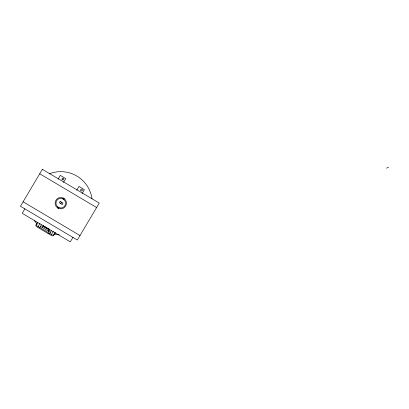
<?xml version="1.0" encoding="UTF-8"?>
<svg xmlns="http://www.w3.org/2000/svg" width="409" height="409" viewBox="0 0 409 409"><rect width="100%" height="100%" fill="white"/><g stroke="black" fill="none" stroke-linecap="round" stroke-linejoin="round"><path stroke-width="0.61" d="M24.867 208.866L22.224 213.324L70.282 241.842L72.93 237.384M58.088 179.173L60.322 175.405L65.752 178.626L63.513 182.394M37.423 222.47L35.793 225.175L53.543 235.707L55.384 232.609M35.931 225.257L37.792 222.169M38.093 226.54L39.934 223.442M39.831 227.573L41.457 224.822M42.25 227.46L43.451 225.369M43.313 226.566L43.507 226.162M60.2 201.427L59.356 202.762L62.188 204.439M60.742 203.585L61.544 202.225M62.142 204.418L62.991 203.084L60.159 201.402M48.855 229.858L49.085 229.469M48.886 229.878L49.116 229.49M48.584 231.218L49.801 229.142M48.605 231.228L49.269 230.103L42.889 226.315M48.109 233.529L48.334 233.14M49.709 233.432L51.33 230.686M76.728 190.231L78.963 186.463L84.387 189.684L82.163 193.437M51.452 234.464L53.293 231.366M53.385 235.615L54.918 233.033M53.405 235.625L55.016 232.91M386.536 168.171L388.55 167.158M63.185 198.002L64.346 198.743M62.741 198.759L63.906 199.495M59.049 207.675L57.848 207M58.605 208.426L57.403 207.746M39.724 173.779L96.606 207.527M23.093 201.785L79.99 235.548M43.697 226.013L49.198 229.275M43.349 226.07L49.274 229.582M36.503 224.025L37.122 224.393M40.317 226.31L50.399 232.271M36.11 226.412L52.306 236.024M59.336 234.705A31.544 31.544 0 0 1 54.06 234.014M36.943 223.861A31.544 31.544 0 0 1 34.376 220.466M49.167 173.856A31.544 31.544 0 0 1 92.01 198.779M42.367 169.321L20.465 206.254L77.347 240.006L99.249 203.069L42.367 169.321M57.337 207.716A5.7 5.7 0 0 0 66.442 203.887A5.7 5.7 0 0 0 58.574 197.92A5.7 5.7 0 0 0 57.337 207.716M57.863 207.026A4.836 4.836 0 0 0 65.583 203.779A4.836 4.836 0 0 0 58.906 198.713A4.836 4.836 0 0 0 57.863 207.026M81.008 190.819A0.9 0.9 0 0 0 82.429 190.175A0.9 0.9 0 0 0 81.161 189.265A0.9 0.9 0 0 0 81.008 190.819M62.367 179.761A0.9 0.9 0 0 0 63.789 179.111A0.9 0.9 0 0 0 62.521 178.206A0.9 0.9 0 0 0 62.367 179.761"/></g></svg>
